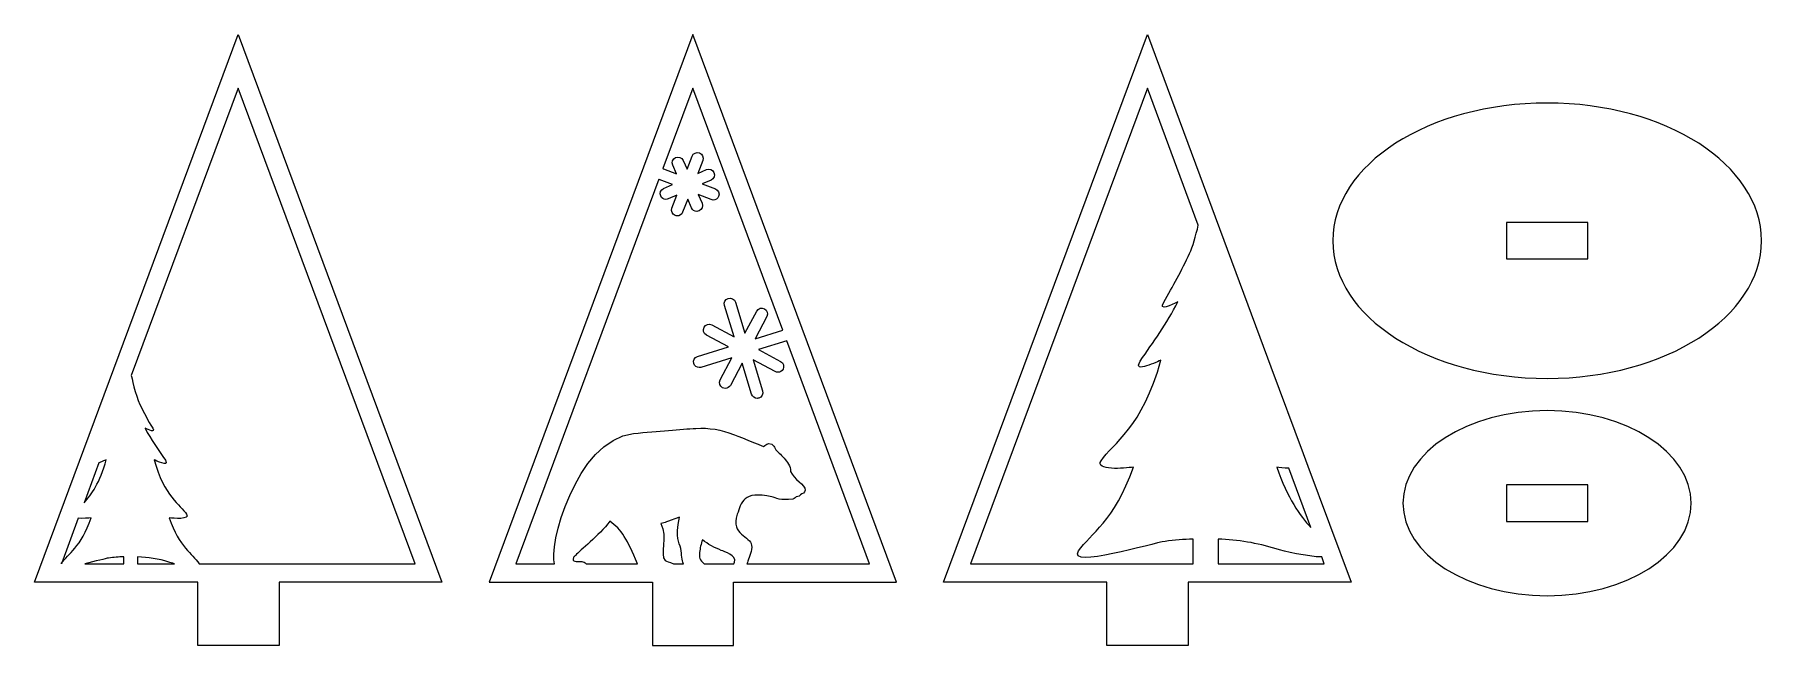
# Model space of a CAD drawing. Header units: inches. Extents: x 439 to 864, y -312 to -162.
import ezdxf

# ---------------------------------------------------------------- set-up
doc = ezdxf.new("R2010")
doc.units = ezdxf.units.IN
doc.header["$MEASUREMENT"] = 0
doc.layers.add('_U+0421_U+043B_U+043E_U+0439 1', color=7, linetype='Continuous')

msp = doc.modelspace()

# ---------------------------------------------------------------- linework, layer by layer
at = {"layer": '_U+0421_U+043B_U+043E_U+0439 1', "color": 1, "lineweight": 5, "true_color": 0xff1200}
for points in [[(600.8, -161.61), (550.69, -296.33), (590.85, -296.33), (590.85, -311.86), (610.85, -311.86), (610.85, -296.33), (650.91, -296.33), (600.8, -161.61)], [(820.98, -207.81), (800.98, -207.81), (800.98, -216.81), (820.98, -216.81), (820.98, -207.81)], [(820.98, -272.37), (800.98, -272.37), (800.98, -281.37), (820.98, -281.37), (820.98, -272.37)]]:
    msp.add_lwpolyline(points, dxfattribs=at)
for points, knots in [([(488.97, -161.61), (488.97, -161.61), (438.86, -296.33), (438.86, -296.33), (440.65, -296.33), (477.3, -296.33), (479.02, -296.33), (479.02, -296.33), (479.02, -311.86), (479.02, -311.86), (479.02, -311.86), (499.02, -311.86), (499.02, -311.86), (499.02, -311.86), (499.02, -296.33), (499.02, -296.33), (499.02, -296.33), (539.08, -296.33), (539.08, -296.33), (539.08, -296.33), (488.97, -161.61), (488.97, -161.61)], [0, 0, 0, 0, 1, 1, 1, 2, 2, 2, 3, 3, 3, 4, 4, 4, 5, 5, 5, 6, 6, 6, 7, 7, 7, 7]), ([(752.12, -267.77), (752.12, -267.77), (750.95, -264.64), (750.95, -264.64), (750.95, -264.64), (750.95, -264.64), (750.95, -264.64), (750.95, -264.64), (743.02, -243.3), (743.02, -243.3), (743.02, -243.3), (742.2, -241.09), (742.2, -241.09), (742.2, -241.09), (712.63, -161.61), (712.63, -161.61), (712.63, -161.61), (662.52, -296.33), (662.52, -296.33), (662.52, -296.33), (702.68, -296.33), (702.68, -296.33), (702.68, -296.33), (702.68, -311.86), (702.68, -311.86), (702.68, -311.86), (722.68, -311.86), (722.68, -311.86), (722.68, -311.86), (722.68, -296.33), (722.68, -296.33), (722.68, -296.33), (723.89, -296.33), (723.89, -296.33), (723.89, -296.33), (730.08, -296.33), (730.08, -296.33), (730.08, -296.33), (762.74, -296.33), (762.74, -296.33), (762.74, -296.33), (752.12, -267.77), (752.12, -267.77)], [0, 0, 0, 0, 1, 1, 1, 2, 2, 2, 3, 3, 3, 4, 4, 4, 5, 5, 5, 6, 6, 6, 7, 7, 7, 8, 8, 8, 9, 9, 9, 10, 10, 10, 11, 11, 11, 12, 12, 12, 13, 13, 13, 14, 14, 14, 14]), ([(479.34, -291.75), (479.32, -291.71), (479.3, -291.68), (479.28, -291.64), (477.7, -289.28), (474.52, -287.79), (471.97, -280.44), (473.1, -280.63), (477.17, -280.94), (476.27, -279.6), (474.75, -277.32), (470.71, -275.13), (468.28, -266.2), (468.52, -266.26), (472.24, -268.14), (471.04, -266.3), (469.37, -263.76), (467.45, -261.27), (466.06, -258.39), (466.94, -258.87), (468.65, -259.65), (467.92, -258.43), (466.79, -256.54), (465.74, -254.59), (464.76, -252.56), (463.73, -250.41), (462.66, -245.5), (462.66, -245.5), (462.66, -245.5), (488.97, -174.77), (488.97, -174.77), (488.97, -174.77), (532.48, -291.75), (532.48, -291.75), (532.48, -291.75), (479.34, -291.75), (479.34, -291.75)], [0, 0, 0, 0, 1, 1, 1, 2, 2, 2, 3, 3, 3, 4, 4, 4, 5, 5, 5, 6, 6, 6, 7, 7, 7, 8, 8, 8, 9, 9, 9, 10, 10, 10, 11, 11, 11, 12, 12, 12, 12]), ([(592.45, -197.21), (592.49, -197.23), (592.52, -197.25), (592.56, -197.26), (592.56, -197.26), (595.77, -198.51), (595.77, -198.51), (595.77, -198.51), (593.63, -199.45), (593.63, -199.45), (592.91, -199.77), (592.59, -200.6), (592.9, -201.31), (593.14, -201.84), (593.65, -202.16), (594.2, -202.16), (594.39, -202.16), (594.58, -202.12), (594.76, -202.04), (594.76, -202.04), (596.91, -201.09), (596.91, -201.09), (596.91, -201.09), (595.66, -204.3), (595.66, -204.3), (595.38, -205.03), (595.74, -205.84), (596.47, -206.13), (596.64, -206.19), (596.81, -206.22), (596.98, -206.22), (597.54, -206.22), (598.08, -205.88), (598.29, -205.32), (598.29, -205.32), (599.54, -202.11), (599.54, -202.11), (599.54, -202.11), (600.48, -204.26), (600.48, -204.26), (600.72, -204.79), (601.23, -205.1), (601.78, -205.1), (601.97, -205.1), (602.16, -205.06), (602.34, -204.98), (603.06, -204.67), (603.38, -203.83), (603.07, -203.12), (603.07, -203.12), (602.12, -200.97), (602.12, -200.97), (602.12, -200.97), (605.33, -202.22), (605.33, -202.22), (605.5, -202.29), (605.67, -202.32), (605.84, -202.32), (606.41, -202.32), (606.94, -201.97), (607.16, -201.42), (607.44, -200.69), (607.08, -199.87), (606.35, -199.59), (606.35, -199.59), (603.14, -198.34), (603.14, -198.34), (603.14, -198.34), (605.29, -197.4), (605.29, -197.4), (606, -197.08), (606.32, -196.25), (606.01, -195.54), (605.7, -194.83), (604.86, -194.5), (604.15, -194.82), (604.15, -194.82), (602.01, -195.76), (602.01, -195.76), (602.01, -195.76), (603.25, -192.55), (603.25, -192.55), (603.53, -191.83), (603.17, -191.01), (602.45, -190.73), (601.72, -190.45), (600.9, -190.81), (600.62, -191.53), (600.62, -191.53), (599.38, -194.74), (599.38, -194.74), (599.38, -194.74), (598.43, -192.6), (598.43, -192.6), (598.12, -191.88), (597.28, -191.56), (596.57, -191.87), (595.86, -192.19), (595.53, -193.02), (595.85, -193.73), (595.85, -193.73), (596.79, -195.88), (596.79, -195.88), (596.79, -195.88), (593.59, -194.63), (593.59, -194.63), (593.53, -194.61), (593.48, -194.6), (593.43, -194.59), (593.43, -194.59), (600.8, -174.77), (600.8, -174.77), (600.8, -174.77), (622.95, -234.32), (622.95, -234.32), (622.95, -234.32), (616.13, -236.41), (616.13, -236.41), (616.13, -236.41), (619.02, -230.95), (619.02, -230.95), (619.39, -230.26), (619.13, -229.41), (618.44, -229.04), (617.75, -228.68), (616.9, -228.94), (616.53, -229.63), (616.53, -229.63), (613.63, -235.09), (613.63, -235.09), (613.63, -235.09), (611.29, -227.43), (611.29, -227.43), (611.06, -226.68), (610.27, -226.27), (609.52, -226.49), (608.78, -226.72), (608.36, -227.51), (608.59, -228.26), (608.59, -228.26), (610.94, -235.92), (610.94, -235.92), (610.94, -235.92), (605.48, -233.02), (605.48, -233.02), (604.79, -232.65), (603.93, -232.92), (603.57, -233.6), (603.2, -234.29), (603.47, -235.15), (604.15, -235.51), (604.15, -235.51), (609.61, -238.41), (609.61, -238.41), (609.61, -238.41), (601.95, -240.76), (601.95, -240.76), (601.21, -240.99), (600.79, -241.78), (601.02, -242.52), (601.21, -243.13), (601.76, -243.52), (602.37, -243.52), (602.5, -243.52), (602.64, -243.5), (602.78, -243.46), (602.78, -243.46), (610.44, -241.11), (610.44, -241.11), (610.44, -241.11), (607.54, -246.57), (607.54, -246.57), (607.18, -247.26), (607.44, -248.11), (608.13, -248.47), (608.34, -248.59), (608.57, -248.64), (608.79, -248.64), (609.29, -248.64), (609.78, -248.37), (610.04, -247.89), (610.04, -247.89), (612.93, -242.43), (612.93, -242.43), (612.93, -242.43), (615.28, -250.09), (615.28, -250.09), (615.47, -250.7), (616.03, -251.09), (616.63, -251.09), (616.77, -251.09), (616.91, -251.07), (617.05, -251.02), (617.79, -250.8), (618.21, -250.01), (617.98, -249.26), (617.98, -249.26), (615.63, -241.6), (615.63, -241.6), (615.63, -241.6), (621.09, -244.5), (621.09, -244.5), (621.3, -244.61), (621.53, -244.66), (621.75, -244.66), (622.26, -244.66), (622.75, -244.39), (623, -243.91), (623.36, -243.23), (623.1, -242.37), (622.41, -242.01), (622.41, -242.01), (616.95, -239.11), (616.95, -239.11), (616.95, -239.11), (623.94, -236.97), (623.94, -236.97), (623.94, -236.97), (644.31, -291.75), (644.31, -291.75), (644.31, -291.75), (614.13, -291.75), (614.13, -291.75), (614.21, -291.53), (614.28, -291.32), (614.35, -291.12), (614.77, -289.95), (615.4, -288.51), (615.28, -287.24), (615.04, -284.87), (609.99, -284.84), (611.75, -279.59), (612.7, -276.76), (613.2, -273.68), (620.22, -275.31), (621.21, -275.54), (622.45, -276.34), (625.42, -275.84), (625.98, -275.75), (625.95, -275.32), (626.61, -275.19), (627.24, -275.07), (627.07, -274.97), (627.31, -274.78), (627.71, -274.46), (628.42, -274.36), (628.47, -273.67), (628.57, -272.34), (625.54, -270.98), (624.88, -269.08), (624.84, -268.43), (624.7, -267.8), (624.35, -267.24), (623.73, -266.24), (622.87, -265.32), (622.02, -264.53), (620.67, -263.3), (620.89, -262.67), (620.21, -262.34), (619.16, -261.85), (618.65, -262.72), (618.22, -262.92), (617.93, -262.79), (610.65, -259.89), (610.8, -259.96), (607.88, -258.79), (604.73, -258.28), (601.59, -258.47), (597.86, -258.7), (592.35, -259.1), (586.24, -259.76), (571.76, -261.34), (565.27, -288.07), (566.76, -291.75), (566.76, -291.75), (557.29, -291.75), (557.29, -291.75), (557.29, -291.75), (592.45, -197.21), (592.45, -197.21)], [0, 0, 0, 0, 1, 1, 1, 2, 2, 2, 3, 3, 3, 4, 4, 4, 5, 5, 5, 6, 6, 6, 7, 7, 7, 8, 8, 8, 9, 9, 9, 10, 10, 10, 11, 11, 11, 12, 12, 12, 13, 13, 13, 14, 14, 14, 15, 15, 15, 16, 16, 16, 17, 17, 17, 18, 18, 18, 19, 19, 19, 20, 20, 20, 21, 21, 21, 22, 22, 22, 23, 23, 23, 24, 24, 24, 25, 25, 25, 26, 26, 26, 27, 27, 27, 28, 28, 28, 29, 29, 29, 30, 30, 30, 31, 31, 31, 32, 32, 32, 33, 33, 33, 34, 34, 34, 35, 35, 35, 36, 36, 36, 37, 37, 37, 38, 38, 38, 39, 39, 39, 40, 40, 40, 41, 41, 41, 42, 42, 42, 43, 43, 43, 44, 44, 44, 45, 45, 45, 46, 46, 46, 47, 47, 47, 48, 48, 48, 49, 49, 49, 50, 50, 50, 51, 51, 51, 52, 52, 52, 53, 53, 53, 54, 54, 54, 55, 55, 55, 56, 56, 56, 57, 57, 57, 58, 58, 58, 59, 59, 59, 60, 60, 60, 61, 61, 61, 62, 62, 62, 63, 63, 63, 64, 64, 64, 65, 65, 65, 66, 66, 66, 67, 67, 67, 68, 68, 68, 69, 69, 69, 70, 70, 70, 71, 71, 71, 72, 72, 72, 73, 73, 73, 74, 74, 74, 75, 75, 75, 76, 76, 76, 77, 77, 77, 78, 78, 78, 79, 79, 79, 80, 80, 80, 81, 81, 81, 82, 82, 82, 83, 83, 83, 84, 84, 84, 85, 85, 85, 86, 86, 86, 87, 87, 87, 88, 88, 88, 89, 89, 89, 90, 90, 90, 91, 91, 91, 92, 92, 92, 93, 93, 93, 93]), ([(669.12, -291.75), (669.12, -291.75), (712.63, -174.77), (712.63, -174.77), (712.63, -174.77), (725.17, -208.5), (725.17, -208.5), (724.55, -211.14), (723.8, -213.79), (723.03, -215.44), (721.07, -219.59), (718.93, -223.59), (716.65, -227.43), (715.26, -229.76), (718.63, -228.16), (720.1, -227.33), (717.58, -232.68), (713.96, -237.27), (710.9, -241.93), (708.71, -245.27), (715.53, -241.83), (715.98, -241.72), (711.5, -258.23), (704.07, -262.2), (701.25, -266.43), (699.6, -268.89), (707, -268.35), (709.19, -267.99), (704.47, -281.52), (698.62, -284.27), (695.72, -288.61), (692.68, -293.17), (714.21, -286.6), (717.01, -286.26), (719.29, -285.98), (721.59, -285.78), (723.89, -285.69), (723.89, -285.69), (723.89, -291.75), (723.89, -291.75), (723.89, -291.75), (669.12, -291.75), (669.12, -291.75)], [0, 0, 0, 0, 1, 1, 1, 2, 2, 2, 3, 3, 3, 4, 4, 4, 5, 5, 5, 6, 6, 6, 7, 7, 7, 8, 8, 8, 9, 9, 9, 10, 10, 10, 11, 11, 11, 12, 12, 12, 13, 13, 13, 14, 14, 14, 14]), ([(863.72, -212.31), (863.72, -231.02), (840.1, -246.18), (810.98, -246.18), (781.85, -246.18), (758.24, -231.02), (758.24, -212.31), (758.24, -193.61), (781.85, -178.45), (810.98, -178.45), (840.1, -178.45), (863.72, -193.61), (863.72, -212.31)], [0, 0, 0, 0, 1, 1, 1, 2, 2, 2, 3, 3, 3, 4, 4, 4, 4]), ([(846.43, -276.87), (846.43, -289.45), (830.56, -299.64), (810.98, -299.64), (791.4, -299.64), (775.52, -289.45), (775.52, -276.87), (775.52, -264.3), (791.4, -254.11), (810.98, -254.11), (830.56, -254.11), (846.43, -264.3), (846.43, -276.87)], [0, 0, 0, 0, 1, 1, 1, 2, 2, 2, 3, 3, 3, 4, 4, 4, 4]), ([(454.69, -266.92), (455.48, -266.66), (456.39, -266.22), (456.51, -266.19), (454.98, -271.84), (452.81, -274.79), (451.03, -276.77), (451.03, -276.77), (454.69, -266.92), (454.69, -266.92)], [0, 0, 0, 0, 1, 1, 1, 2, 2, 2, 3, 3, 3, 3]), ([(752.84, -282.87), (750.18, -279.88), (747.13, -275.67), (744.46, -267.99), (745.08, -268.09), (746.2, -268.21), (747.41, -268.27), (747.41, -268.27), (752.84, -282.87), (752.84, -282.87)], [0, 0, 0, 0, 1, 1, 1, 2, 2, 2, 3, 3, 3, 3]), ([(596.08, -291.75), (594.84, -291.26), (594.37, -291.34), (593.97, -290.93), (592.63, -289.56), (594.64, -285.14), (592.97, -281.89), (594.23, -281.56), (593.81, -281.57), (597.57, -280.32), (596.42, -285.8), (597.48, -286.23), (597.82, -288.04), (598.12, -289.65), (598.08, -290.85), (598.52, -291.75), (598.52, -291.75), (596.08, -291.75), (596.08, -291.75)], [0, 0, 0, 0, 1, 1, 1, 2, 2, 2, 3, 3, 3, 4, 4, 4, 5, 5, 5, 6, 6, 6, 6]), ([(449.61, -280.57), (450.69, -280.69), (452.18, -280.55), (452.82, -280.44), (450.27, -287.79), (447.09, -289.28), (445.52, -291.64), (445.49, -291.68), (445.48, -291.71), (445.46, -291.75), (445.46, -291.75), (445.46, -291.75), (445.46, -291.75), (445.46, -291.75), (449.61, -280.57), (449.61, -280.57)], [0, 0, 0, 0, 1, 1, 1, 2, 2, 2, 3, 3, 3, 4, 4, 4, 5, 5, 5, 5]), ([(573.52, -291.24), (572.01, -291.09), (571.06, -291.46), (571.48, -290.23), (571.54, -290.05), (571.79, -289.83), (571.91, -289.7), (573.1, -288.46), (577.64, -284.92), (580.4, -281.3), (583.26, -283.37), (584.72, -285.77), (587.2, -291.75), (587.2, -291.75), (574.57, -291.75), (574.57, -291.75), (574.31, -291.47), (573.85, -291.28), (573.52, -291.24)], [0, 0, 0, 0, 1, 1, 1, 2, 2, 2, 3, 3, 3, 4, 4, 4, 5, 5, 5, 6, 6, 6, 6]), ([(603.61, -291.75), (602.42, -290.78), (602.34, -290.27), (602.47, -288.99), (602.58, -287.93), (602.82, -286.88), (603.16, -285.84), (604.48, -287.02), (606.19, -287.79), (607.8, -288.47), (608.5, -288.76), (611.67, -289.7), (611.04, -291.4), (610.99, -291.52), (610.96, -291.64), (610.93, -291.75), (610.93, -291.75), (603.61, -291.75), (603.61, -291.75)], [0, 0, 0, 0, 1, 1, 1, 2, 2, 2, 3, 3, 3, 4, 4, 4, 5, 5, 5, 6, 6, 6, 6]), ([(730.08, -291.75), (730.08, -291.75), (730.08, -285.68), (730.08, -285.68), (734.89, -285.89), (739.67, -286.63), (744.3, -288.11), (746.17, -288.71), (752.06, -290.04), (755.53, -290.1), (755.53, -290.1), (756.14, -291.75), (756.14, -291.75), (756.14, -291.75), (730.08, -291.75), (730.08, -291.75)], [0, 0, 0, 0, 1, 1, 1, 2, 2, 2, 3, 3, 3, 4, 4, 4, 5, 5, 5, 5]), ([(451.25, -291.75), (453.83, -291.16), (456.41, -290.44), (457.07, -290.36), (458.31, -290.21), (459.55, -290.1), (460.81, -290.05), (460.81, -290.05), (460.81, -291.75), (460.81, -291.75), (460.81, -291.75), (451.25, -291.75), (451.25, -291.75)], [0, 0, 0, 0, 1, 1, 1, 2, 2, 2, 3, 3, 3, 4, 4, 4, 4]), ([(464.17, -291.75), (464.17, -291.75), (464.17, -290.05), (464.17, -290.05), (466.77, -290.16), (469.37, -290.56), (471.88, -291.37), (472.19, -291.47), (472.71, -291.6), (473.33, -291.75), (473.33, -291.75), (464.17, -291.75), (464.17, -291.75)], [0, 0, 0, 0, 1, 1, 1, 2, 2, 2, 3, 3, 3, 4, 4, 4, 4])]:
    msp.add_open_spline(points, degree=3, knots=knots, dxfattribs=at)

doc.saveas('drawing.dxf')
